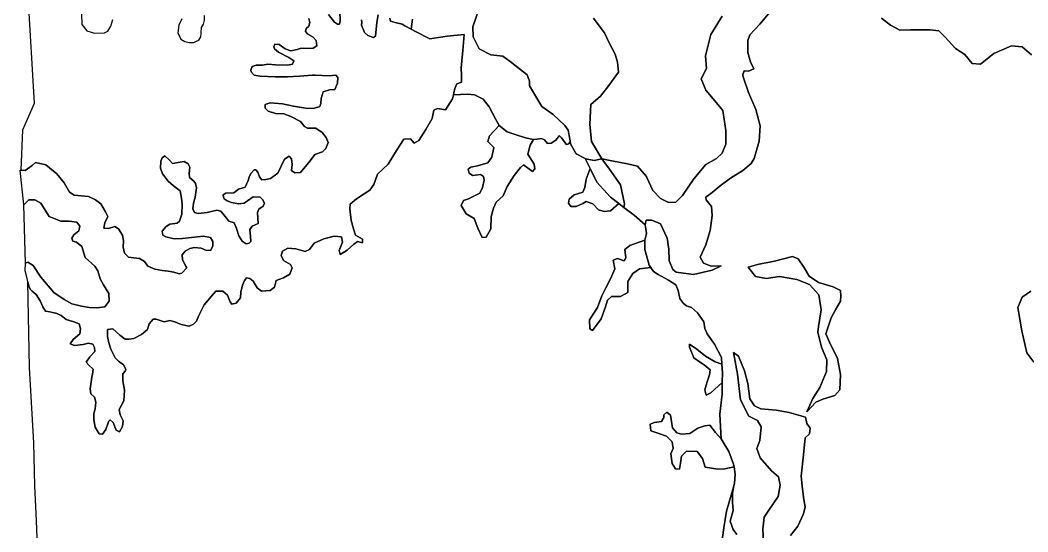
# Model space of a CAD drawing. Header units: inches. Extents: x 288635 to 1232953, y 676945 to 1655780.
# Drawn here: x 332974 to 357550, y 876152 to 888634 of the extents above; entities that cross this region are included whole.
import ezdxf

# ---------------------------------------------------------------- set-up
doc = ezdxf.new("R2010")
doc.units = ezdxf.units.IN
doc.header["$MEASUREMENT"] = 0

msp = doc.modelspace()

# ---------------------------------------------------------------- linework, layer by layer
at = {"color": 1}
for points in [[(340015.3952, 888677.6828), (340037.6202, 888576.0826), (340015.3952, 888490.3575), (339951.8951, 888430.0323), (339932.845, 888360.1822), (339993.1702, 888290.3321), (340116.9954, 888220.4819), (340196.3706, 888137.9317), (340196.3706, 888137.9317), (340209.0706, 888007.7565), (340116.9954, 887947.4314), (339970.9451, 887944.2564), (339824.8948, 887953.7814), (339732.8196, 887918.8563), (339577.2443, 887887.1062), (339440.719, 887931.5563), (339288.3187, 888039.5066), (339183.5435, 888049.0316), (339158.1435, 887982.3564), (339180.3685, 887931.5563), (339272.4437, 887852.1812), (339526.4442, 887725.1809), (339650.2695, 887642.6308), (339612.1694, 887563.2556), (339491.5191, 887531.5055), (339199.4186, 887547.3806), (339012.0932, 887560.0806), (338885.0929, 887534.6805), (338732.6926, 887537.8555), (338631.0924, 887499.7555), (338602.5174, 887417.2053), (338605.6924, 887369.5802), (338685.0675, 887293.3801), (338824.7678, 887267.98), (339189.8935, 887248.93), (339491.5191, 887252.105), (339789.9697, 887267.98), (340101.9248, 887288.777), (340170.9705, 887293.3801), (340510.6962, 887277.505), (340669.4465, 887290.2051), (340720.2466, 887236.2299), (340710.7216, 887093.3547), (340650.5052, 886938.8134), (340521.9622, 886931.8274), (340363.2119, 886884.2023), (340318.7618, 886722.277), (340302.8868, 886601.6268), (340280.6617, 886528.6016), (340153.6615, 886484.1515), (339985.3861, 886480.9765), (339642.4855, 886538.1266), (339372.6099, 886592.1017), (339074.1593, 886614.3268), (338950.3341, 886573.0517), (338950.3341, 886487.3265), (339020.1842, 886411.1264), (339197.9846, 886357.1513), (339401.185, 886344.4512), (339572.6353, 886280.9511), (339813.9358, 886163.4759), (339909.186, 886042.8256), (339982.2111, 885995.2005), (340182.2365, 885998.3756), (340340.9869, 885896.7754), (340439.412, 885769.7751), (340483.8621, 885645.9498), (340426.712, 885506.2496), (340344.1619, 885420.5244), (340160.0115, 885357.0243), (340046.9813, 885202.084), (339813.6183, 884916.7567), (339671.378, 884906.5967), (339590.0978, 884967.5568), (339605.3379, 885109.7971), (339595.1779, 885252.0374), (339534.2177, 885312.9975), (339417.3775, 885241.8774), (339254.8172, 884901.5167), (339082.0968, 884769.4364), (338965.2566, 884744.0364), (338871.2764, 884735.7814), (338813.068, 884812.5107), (338773.3804, 884928.9276), (338717.8178, 884979.1985), (338678.1302, 884979.1985), (338596.1092, 884889.24), (338556.4216, 884804.5732), (338532.6091, 884725.198), (338458.5256, 884558.5102), (338302.4211, 884513.5309), (338183.3584, 884420.9266), (337987.5663, 884415.6349), (337926.712, 884370.6556), (337932.0037, 884317.7389), (337947.8787, 884275.4054), (338019.3164, 884222.4887), (338127.7958, 884182.8011), (338297.1294, 884156.3427), (338437.3589, 884172.2177), (338519.3799, 884222.4887), (338656.9635, 884320.3847), (338823.6513, 884317.7389), (338887.1514, 884256.8846), (338929.4849, 884169.5719), (338903.0265, 884098.1343), (338794.5471, 884018.7591), (338760.1512, 883944.6756), (338772.2162, 883804.2345), (338777.2962, 883672.1542), (338629.9759, 883611.1941), (338579.1758, 883529.914), (338590.9836, 883358.7013), (338603.7292, 883230.2992), (338561.3958, 883190.6116), (338482.0206, 883180.0283), (338392.0621, 883243.5284), (338307.3953, 883373.1745), (338251.8327, 883553.0915), (338190.9784, 883688.0293), (338066.624, 883733.0085), (337971.3738, 883846.7796), (337869.7736, 883975.8965), (337774.5234, 883998.1216), (337533.2229, 883937.7964), (337317.3225, 883915.5714), (337228.4223, 883937.7964), (337187.1472, 884033.0466), (337203.0222, 884166.3969), (337241.1223, 884318.7972), (337272.8724, 884544.2226), (337250.6473, 884645.8228), (337209.3723, 884702.973), (337101.422, 884791.8731), (337098.247, 884893.4733), (337114.1221, 885049.0487), (337072.847, 885128.4238), (336971.2468, 885188.7489), (336879.1716, 885172.8739), (336688.6712, 885137.9488), (336606.121, 885226.849), (336501.3458, 885322.0992), (336434.6707, 885277.6491), (336402.9206, 885195.0989), (336396.5706, 885023.6486), (336447.3707, 884887.1233), (336587.071, 884702.973), (336714.0713, 884588.6727), (336875.9966, 884471.1975), (336910.9217, 884293.3971), (336926.7967, 884147.3469), (336917.2717, 883902.8714), (336863.2966, 883731.421), (336799.7964, 883683.7959), (336625.1711, 883658.3959), (336533.0959, 883598.0708), (336434.6707, 883486.9455), (336450.5457, 883388.5203), (336529.9209, 883344.0702), (336726.7713, 883299.6202), (336933.1467, 883305.9702), (337447.4977, 883363.1203), (337618.9481, 883328.1952), (337669.7482, 883232.945), (337672.9232, 883128.1698), (337622.1231, 883026.5696), (337517.3479, 883010.6946), (337390.3476, 883071.0197), (337225.2473, 883083.7197), (337110.9471, 883061.4947), (336999.8218, 883001.1696), (336923.6217, 882912.2694), (336936.3217, 882788.4441), (337015.6969, 882632.8688), (337039.297, 882590.9824), (336917.2717, 882464.5935), (336853.7715, 882442.3684), (336723.5963, 882483.6435), (336580.721, 882512.2186), (336441.0207, 882524.9186), (336260.0454, 882559.8437), (336088.595, 882636.0438), (336009.2199, 882747.1691), (335885.3946, 882820.1942), (335745.6943, 882836.0692), (335612.3441, 882855.1193), (335520.2689, 882950.3695), (335485.3438, 883093.2447), (335494.8688, 883258.3451), (335473.2788, 883388.2028), (335371.6786, 883540.6031), (335280.2384, 883596.4833), (335127.8381, 883550.7632), (335016.0779, 883560.9232), (335041.4779, 883687.9234), (335112.5981, 883845.4037), (335056.7179, 883957.164), (334939.8777, 884150.2044), (334812.8775, 884246.7246), (334640.1571, 884333.0847), (334294.7164, 884363.5648), (334177.8762, 884439.7649), (334045.7959, 884668.3654), (333867.9956, 884881.7258), (333603.835, 885105.2463), (333349.8345, 885161.1264), (333263.4744, 885090.0062), (333095.834, 884968.086), (333000.159, 884972.0725), (333037.7102, 885954.5816), (333325.7307, 886608.2008), (333173.3303, 889219.3261)], [(344170.4944, 888921.7385), (344013.0141, 888469.6176), (344023.1742, 888225.7771), (344165.4144, 887936.2165), (344449.895, 887783.8162), (344749.6156, 887753.3362), (344927.416, 887626.3359), (345338.8968, 887301.2153), (345399.8569, 887143.735), (345394.7769, 887031.9747), (345695.9206, 886525.3629), (345976.3795, 886329.5709), (346256.8384, 886064.987), (346341.5053, 885953.8618), (346386.3802, 885692.7713), (346355.1696, 885612.7679), (346300.9828, 885602.6078), (346263.7294, 885639.8612), (346177.3692, 885763.4748), (346116.4091, 885819.3549), (346099.4758, 885787.1815), (346041.9023, 885704.208), (345926.7554, 885634.7812), (345833.6219, 885624.6212), (345762.5018, 885717.7547), (345691.3816, 885743.1548), (345650.7415, 885736.3814), (345491.5679, 885719.4481), (345300.2208, 885763.4748), (345046.2203, 885844.755), (344851.4866, 885907.4084), (344653.3662, 886063.1954), (344578.8594, 886208.8224), (344412.9124, 886520.3963), (344263.8988, 886706.6634), (344050.5383, 886808.2636), (343886.2847, 886831.9703), (343715.2577, 886818.4236), (343539.2538, 886808.3495), (343551.7937, 886862.3887), (343575.6176, 886965.0554), (343620.616, 887076.0489), (343739.1578, 887123.3375), (343734.312, 887283.2488), (343728.5336, 887473.9356), (343769.1736, 887895.5765), (343799.8033, 888285.0109), (343388.5219, 888242.072), (342961.8011, 888176.0318), (342616.3604, 888358.9122), (342509.6012, 888414.3449), (342544.7693, 888658.1834)], [(346956.5096, 888682.403), (347093.6699, 888494.4426), (347225.7501, 888326.8023), (347337.5104, 888082.9618), (347484.8307, 887803.5612), (347540.7108, 887610.5209), (347570.289, 887368.5174), (347327.0272, 887040.984), (347128.9068, 886776.8234), (346895.2264, 886573.623), (346869.8263, 886096.1021), (346905.3864, 885669.3812), (347159.3869, 885247.7404), (346971.2149, 885213.027), (346764.8394, 885250.0687), (346752.438, 885256.5514), (346532.0056, 885371.7773), (346399.7137, 885615.1944), (346386.3802, 885692.7713), (346341.5053, 885953.8618), (346256.8384, 886064.987), (345976.3795, 886329.5709), (345695.9206, 886525.3629), (345394.7769, 887031.9747), (345399.8569, 887143.735), (345338.8968, 887301.2153), (344927.416, 887626.3359), (344749.6156, 887753.3362), (344449.895, 887783.8162), (344165.4144, 887936.2165), (344023.1742, 888225.7771), (344013.0141, 888469.6176), (344170.4944, 888921.7385)], [(341993.4242, 888680.8578), (342009.2992, 888611.0077), (342117.2494, 888579.2576), (342288.6997, 888531.6325), (342352.1999, 888496.0725), (342509.6012, 888414.3449), (342616.3604, 888358.9122), (342961.8011, 888176.0318), (343388.5219, 888242.072), (343799.8033, 888285.0109), (343769.1736, 887895.5765), (343728.5336, 887473.9356), (343734.312, 887283.2488), (343739.1578, 887123.3375), (343620.616, 887076.0489), (343575.6176, 886965.0554), (343551.7937, 886862.3887), (343539.2538, 886808.3495), (343516.6282, 886710.847), (343343.9079, 886446.6865), (343150.8675, 886477.1665), (343059.4273, 886436.5264), (343023.8672, 886238.406), (342866.3869, 885969.1655), (342698.7466, 885699.925), (342581.9063, 885633.8848), (342495.5462, 885740.565), (342327.9058, 885730.405), (342155.1855, 885451.0045), (341951.9851, 885120.8038), (341687.8245, 884876.9633), (341601.7819, 884627.1961), (341505.2617, 884484.9559), (341363.0214, 884398.5957), (341175.061, 884276.6754), (341022.6607, 884144.5952), (341017.5807, 884027.7549), (341048.0608, 883743.2744), (341103.9409, 883540.074), (341154.741, 883387.6737), (341322.3813, 883291.1535), (341322.3813, 883204.7933), (341200.4611, 883235.2734), (341114.1009, 883169.2332), (340951.5406, 883021.9129), (340778.8202, 882920.3127), (340753.4202, 883016.8329), (340834.7003, 883214.9533), (340809.3003, 883347.0336), (340631.4999, 883362.2736), (340382.5794, 883296.2335), (340143.819, 883194.6333), (340032.0587, 883042.233), (339925.3785, 882991.4329), (339696.7781, 883052.393), (339498.6577, 883067.633), (339371.6574, 883001.5929), (339341.1774, 882889.8327), (339397.0575, 882767.9124), (339564.6978, 882671.3922), (339610.4179, 882590.1121), (339554.5378, 882437.7118), (339397.0575, 882346.2716), (339219.2571, 882280.2315), (339173.537, 882117.6711), (339071.9368, 882036.391), (338863.6564, 882021.1509), (338756.9762, 882102.4311), (338660.456, 882270.0714), (338574.0958, 882331.0316), (338492.0748, 882347.1183), (338444.4497, 882286.7931), (338399.9996, 882169.3179), (338358.7246, 881997.8676), (338349.1995, 881858.1673), (338241.2493, 881731.167), (338133.2991, 881705.767), (338092.024, 881766.0921), (338031.6989, 881928.0174), (337914.2237, 882023.2676), (337749.1233, 882023.2676), (337637.9981, 881899.4424), (337460.1978, 881693.0669), (337333.1975, 881429.5414), (337272.8724, 881293.0161), (337199.8472, 881219.991), (337095.072, 881169.1909), (336904.5716, 881210.466), (336742.6463, 881273.9661), (336621.9961, 881308.8912), (336488.6458, 881277.1411), (336288.6204, 881340.6412), (336218.7703, 881340.6412), (336123.5201, 881223.166), (336075.895, 881089.8157), (335936.1947, 880962.8155), (335742.5193, 880864.3903), (335628.2191, 880851.6903), (335532.9689, 880851.6903), (335402.7936, 880950.1155), (335237.6933, 881105.6908), (335105.7174, 881086.0238), (335101.168, 880915.1904), (335132.9181, 880762.7901), (335186.8932, 880604.0398), (335294.8434, 880394.4893), (335374.2186, 880318.2892), (335498.0438, 880229.389), (335555.1939, 880118.2638), (335532.9689, 880073.8137), (335475.8188, 880003.9636), (335475.8188, 879835.6882), (335517.0939, 879610.2628), (335501.2188, 879346.7373), (335390.0936, 879134.0118), (335412.3187, 879003.8366), (335485.3438, 878860.9613), (335472.6438, 878721.261), (335393.2686, 878587.9107), (335317.0685, 878632.3608), (335240.8683, 878819.6862), (335171.0182, 878880.0113), (335139.2681, 878854.6113), (335117.0431, 878806.9862), (335063.068, 878651.4109), (334983.6928, 878537.1106), (334897.9676, 878540.2856), (334805.8924, 878702.211), (334767.7924, 878886.3613), (334770.9674, 879038.7616), (334799.5424, 879156.2369), (334818.5925, 879311.8122), (334783.6674, 879435.6374), (334697.9422, 879521.3626), (334685.2422, 879638.8378), (334723.3423, 879927.7634), (334739.2173, 879997.6136), (334751.9173, 880118.2638), (334650.3171, 880216.689), (334586.817, 880289.7141), (334669.3672, 880416.7144), (334793.1924, 880553.2397), (334786.8424, 880645.3148), (334748.7423, 880727.865), (334640.7921, 880750.0901), (334513.7919, 880721.515), (334297.8914, 880699.29), (334196.2912, 880734.215), (334262.9664, 880845.3402), (334428.0667, 880985.0405), (334443.9417, 881102.5158), (334415.3667, 881223.166), (334282.0164, 881270.7911), (334094.691, 881327.9412), (333970.8658, 881432.7164), (333872.4406, 881480.3415), (333694.6402, 881515.2666), (333593.04, 881537.4916), (333526.3649, 881639.0918), (333466.0398, 881785.1421), (333364.4396, 881943.8924), (333265.7813, 882025.7578), (333215.2143, 882067.7177), (333183.4642, 882140.7428), (333160.1551, 882246.5302), (333142.1891, 882328.0682), (333097.739, 882521.7436), (333104.089, 882702.719), (333157.8534, 882727.7687), (333288.2394, 882645.5688), (333478.7398, 882362.9933), (333793.0654, 881988.3425), (334043.8909, 881820.0672), (334231.2163, 881715.292), (334466.1668, 881658.1419), (334653.4921, 881626.3918), (334840.8175, 881616.8668), (335037.6679, 881639.0918), (335148.7931, 881781.9671), (335132.9181, 881962.9425), (335002.7428, 882178.8429), (334923.3677, 882324.8932), (334866.2176, 882521.7436), (334793.1924, 882632.8688), (334558.877, 882844.6417), (334477.5968, 883113.8823), (334350.5965, 883220.5625), (334259.1564, 883240.8825), (334233.7563, 883312.0027), (334284.5564, 883393.2828), (334406.4766, 883494.883), (334431.8767, 883611.7233), (334355.6765, 883708.2435), (334167.7162, 883733.6435), (333969.5958, 883728.5635), (333680.0352, 883840.3237), (333583.515, 883997.8041), (333476.8348, 884165.4444), (333334.5945, 884246.7246), (333182.1942, 884246.7246), (333065.354, 884124.8043), (332973.9138, 884973.166), (333000.159, 884972.0725), (333095.834, 884968.086), (333263.4744, 885090.0062), (333349.8345, 885161.1264), (333603.835, 885105.2463), (333867.9956, 884881.7258), (334045.7959, 884668.3654), (334177.8762, 884439.7649), (334294.7164, 884363.5648), (334640.1571, 884333.0847), (334812.8775, 884246.7246), (334939.8777, 884150.2044), (335056.7179, 883957.164), (335112.5981, 883845.4037), (335041.4779, 883687.9234), (335016.0779, 883560.9232), (335127.8381, 883550.7632), (335280.2384, 883596.4833), (335371.6786, 883540.6031), (335473.2788, 883388.2028), (335494.8688, 883258.3451), (335485.3438, 883093.2447), (335520.2689, 882950.3695), (335612.3441, 882855.1193), (335745.6943, 882836.0692), (335885.3946, 882820.1942), (336009.2199, 882747.1691), (336088.595, 882636.0438), (336260.0454, 882559.8437), (336441.0207, 882524.9186), (336580.721, 882512.2186), (336723.5963, 882483.6435), (336853.7715, 882442.3684), (336917.2717, 882464.5935), (337039.297, 882590.9824), (337015.6969, 882632.8688), (336936.3217, 882788.4441), (336923.6217, 882912.2694), (336999.8218, 883001.1696), (337110.9471, 883061.4947), (337225.2473, 883083.7197), (337390.3476, 883071.0197), (337517.3479, 883010.6946), (337622.1231, 883026.5696), (337672.9232, 883128.1698), (337669.7482, 883232.945), (337618.9481, 883328.1952), (337447.4977, 883363.1203), (336933.1467, 883305.9702), (336726.7713, 883299.6202), (336529.9209, 883344.0702), (336450.5457, 883388.5203), (336434.6707, 883486.9455), (336533.0959, 883598.0708), (336625.1711, 883658.3959), (336799.7964, 883683.7959), (336863.2966, 883731.421), (336917.2717, 883902.8714), (336926.7967, 884147.3469), (336910.9217, 884293.3971), (336875.9966, 884471.1975), (336714.0713, 884588.6727), (336587.071, 884702.973), (336447.3707, 884887.1233), (336396.5706, 885023.6486), (336402.9206, 885195.0989), (336434.6707, 885277.6491), (336501.3458, 885322.0992), (336606.121, 885226.849), (336688.6712, 885137.9488), (336879.1716, 885172.8739), (336971.2468, 885188.7489), (337072.847, 885128.4238), (337114.1221, 885049.0487), (337098.247, 884893.4733), (337101.422, 884791.8731), (337209.3723, 884702.973), (337250.6473, 884645.8228), (337272.8724, 884544.2226), (337241.1223, 884318.7972), (337203.0222, 884166.3969), (337187.1472, 884033.0466), (337228.4223, 883937.7964), (337317.3225, 883915.5714), (337533.2229, 883937.7964), (337774.5234, 883998.1216), (337869.7736, 883975.8965), (337971.3738, 883846.7796), (338066.624, 883733.0085), (338190.9784, 883688.0293), (338251.8327, 883553.0915), (338307.3953, 883373.1745), (338392.0621, 883243.5284), (338482.0206, 883180.0283), (338561.3958, 883190.6116), (338603.7292, 883230.2992), (338590.9836, 883358.7013), (338579.1758, 883529.914), (338629.9759, 883611.1941), (338777.2962, 883672.1542), (338772.2162, 883804.2345), (338760.1512, 883944.6756), (338794.5471, 884018.7591), (338903.0265, 884098.1343), (338929.4849, 884169.5719), (338887.1514, 884256.8846), (338823.6513, 884317.7389), (338656.9635, 884320.3847), (338519.3799, 884222.4887), (338437.3589, 884172.2177), (338297.1294, 884156.3427), (338127.7958, 884182.8011), (338019.3164, 884222.4887), (337947.8787, 884275.4054), (337932.0037, 884317.7389), (337926.712, 884370.6556), (337987.5663, 884415.6349), (338183.3584, 884420.9266), (338302.4211, 884513.5309), (338458.5256, 884558.5102), (338532.6091, 884725.198), (338556.4216, 884804.5732), (338596.1092, 884889.24), (338678.1302, 884979.1985), (338717.8178, 884979.1985), (338773.3804, 884928.9276), (338813.068, 884812.5107), (338871.2764, 884735.7814), (338965.2566, 884744.0364), (339082.0968, 884769.4364), (339254.8172, 884901.5167), (339417.3775, 885241.8774), (339534.2177, 885312.9975), (339595.1779, 885252.0374), (339605.3379, 885109.7971), (339590.0978, 884967.5568), (339671.378, 884906.5967), (339813.6183, 884916.7567), (340046.9813, 885202.084), (340160.0115, 885357.0243), (340344.1619, 885420.5244), (340426.712, 885506.2496), (340483.8621, 885645.9498), (340439.412, 885769.7751), (340340.9869, 885896.7754), (340182.2365, 885998.3756), (339982.2111, 885995.2005), (339909.186, 886042.8256), (339813.9358, 886163.4759), (339572.6353, 886280.9511), (339401.185, 886344.4512), (339197.9846, 886357.1513), (339020.1842, 886411.1264), (338950.3341, 886487.3265), (338950.3341, 886573.0517), (339074.1593, 886614.3268), (339372.6099, 886592.1017), (339642.4855, 886538.1266), (339985.3861, 886480.9765), (340153.6615, 886484.1515), (340280.6617, 886528.6016), (340302.8868, 886601.6268), (340318.7618, 886722.277), (340363.2119, 886884.2023), (340521.9622, 886931.8274), (340650.5052, 886938.8134), (340710.7216, 887093.3547), (340720.2466, 887236.2299), (340669.4465, 887290.2051), (340510.6962, 887277.505), (340170.9705, 887293.3801), (340101.9248, 887288.777), (339789.9697, 887267.98), (339491.5191, 887252.105), (339189.8935, 887248.93), (338824.7678, 887267.98), (338685.0675, 887293.3801), (338605.6924, 887369.5802), (338602.5174, 887417.2053), (338631.0924, 887499.7555), (338732.6926, 887537.8555), (338885.0929, 887534.6805), (339012.0932, 887560.0806), (339199.4186, 887547.3806), (339491.5191, 887531.5055), (339612.1694, 887563.2556), (339650.2695, 887642.6308), (339526.4442, 887725.1809), (339272.4437, 887852.1812), (339180.3685, 887931.5563), (339158.1435, 887982.3564), (339183.5435, 888049.0316), (339288.3187, 888039.5066), (339440.719, 887931.5563), (339577.2443, 887887.1062), (339732.8196, 887918.8563), (339824.8948, 887953.7814), (339970.9451, 887944.2564), (340116.9954, 887947.4314), (340209.0706, 888007.7565), (340196.3706, 888137.9317), (340116.9954, 888220.4819), (339993.1702, 888290.3321), (339932.845, 888360.1822), (339951.8951, 888430.0323), (340015.3952, 888490.3575), (340037.6202, 888576.0826), (340015.3952, 888677.6828)], [(334468.7329, 888782.4452), (334478.893, 888528.4447), (334600.8132, 888370.9644), (334783.6936, 888315.0843), (335027.5341, 888320.1643), (335108.8142, 888360.8044), (335185.0144, 888487.8046), (335230.7345, 888650.3649)], [(336917.2978, 888665.605), (336841.0977, 888508.1246), (336820.7776, 888325.2443), (336891.8978, 888172.844), (336993.498, 888111.8839), (337095.0982, 888086.4838), (337206.8584, 888091.5638), (337272.8985, 888116.9639), (337333.8587, 888147.4439), (337379.5788, 888228.7241), (337384.6588, 888325.2443), (337399.8988, 888452.2445), (337445.6189, 888533.5247), (337465.9389, 888630.0449), (337471.0189, 888746.8851)], [(340771.0467, 888855.4832), (340780.5717, 888617.3577), (340764.6967, 888537.9825), (340713.8966, 888531.6325), (340637.6964, 888582.4326), (340491.6462, 888772.933)], [(340491.6462, 888772.933), (340637.6964, 888582.4326), (340713.8966, 888531.6325), (340764.6967, 888537.9825), (340780.5717, 888617.3577), (340771.0467, 888855.4832)], [(341707.6736, 888766.583), (341672.7485, 888576.0826), (341637.8234, 888239.532), (341590.1983, 888207.7819), (341453.6731, 888255.407), (341367.9479, 888334.7821), (341298.0978, 888512.5825), (341304.4478, 888585.6076), (341298.0978, 888642.7578)], [(341298.0978, 888642.7578), (341304.4478, 888585.6076), (341298.0978, 888512.5825), (341367.9479, 888334.7821), (341453.6731, 888255.407), (341590.1983, 888207.7819), (341637.8234, 888239.532), (341672.7485, 888576.0826), (341707.6736, 888766.583)], [(342544.7693, 888658.1834), (342509.6012, 888414.3449), (342352.1999, 888496.0725), (342288.6997, 888531.6325), (342117.2494, 888579.2576), (342009.2992, 888611.0077), (341993.4242, 888680.8578)], [(350090.8759, 888728.1231), (349821.6353, 888286.1622), (349689.5551, 887762.9212), (349709.3738, 887451.4836), (349583.7097, 887200.7452), (349694.312, 886929.2237), (349872.1123, 886715.8633), (350110.8728, 886426.3027), (350181.9929, 885938.6218), (350187.073, 885608.4211), (350095.6328, 885384.9006), (349958.4725, 885257.9004), (349699.392, 885110.5801), (349399.6714, 884765.1394), (349130.4308, 884358.7386), (348962.7905, 884191.0983), (348784.9902, 884186.0182), (348591.9498, 884282.5384), (348403.9894, 884480.6588), (348257.3357, 884797.62), (348246.5091, 884821.0195), (348028.0686, 885069.94), (347784.2281, 885130.9001), (347443.8675, 885196.9403), (347159.3869, 885247.7404), (347159.3869, 885247.7404), (346905.3864, 885669.3812), (346869.8263, 886096.1021), (346895.2264, 886573.623), (347128.9068, 886776.8234), (347327.0272, 887040.984), (347570.289, 887368.5174), (347540.7108, 887610.5209), (347484.8307, 887803.5612), (347337.5104, 888082.9618), (347225.7501, 888326.8023), (347093.6699, 888494.4426), (346956.5096, 888682.403)], [(351224.8611, 888786.9589), (351016.5807, 888532.9583), (350772.7402, 888273.8778), (350721.9401, 888136.7175), (350721.9401, 887847.157), (350789.3504, 887619.8879), (350866.9462, 887442.4824), (350738.8876, 887385.3323), (350634.1124, 887401.2073), (350596.0124, 887305.9571), (350609.6434, 887253.8881), (350617.8416, 887222.5719), (350737.406, 886867.7357), (350915.2063, 886457.1016), (351025.2732, 886059.1674), (350995.6398, 885682.4), (350874.9896, 885262.7347), (350803.0228, 885139.9678), (350599.8224, 884962.1675), (350295.0218, 884780.1338), (350045.2546, 884593.8667), (349850.5209, 884432.9997), (349693.8872, 884318.6995), (349706.5872, 884250.966), (349837.8208, 884085.8657), (349854.7542, 883865.7319), (349803.9541, 883505.8979), (349693.8872, 883154.5305), (349554.1869, 882849.7299), (349638.8538, 882701.5629), (349825.1208, 882633.8295), (350067.4861, 882640.1247), (349849.6756, 882534.5916), (349392.4747, 882427.9114), (348972.3289, 882487.819), (348891.5589, 882551.7619), (348800.1187, 882765.1223), (348795.0387, 883044.5229), (348749.3186, 883313.7634), (348591.8383, 883664.2841), (348378.4779, 883750.6443), (348241.3176, 883755.7243), (348215.9175, 883643.9641), (347950.2598, 883874.8676), (347694.7776, 884059.653), (347710.0177, 884156.1732), (347618.5775, 884613.3741), (347349.3369, 884999.4549), (347159.3869, 885247.7404), (347159.3869, 885247.7404), (347443.8675, 885196.9403), (347784.2281, 885130.9001), (348028.0686, 885069.94), (348246.5091, 884821.0195), (348257.3357, 884797.62), (348403.9894, 884480.6588), (348591.9498, 884282.5384), (348784.9902, 884186.0182), (348962.7905, 884191.0983), (349130.4308, 884358.7386), (349399.6714, 884765.1394), (349699.392, 885110.5801), (349958.4725, 885257.9004), (350095.6328, 885384.9006), (350187.073, 885608.4211), (350181.9929, 885938.6218), (350110.8728, 886426.3027), (349872.1123, 886715.8633), (349694.312, 886929.2237), (349583.7097, 887200.7452), (349709.3738, 887451.4836), (349689.5551, 887762.9212), (349821.6353, 888286.1622), (350090.8759, 888728.1231)], [(350451.122, 876084.909), (350364.7618, 876211.9092), (350288.5617, 876415.1096), (350359.6818, 876674.1901), (350344.4418, 876877.3906), (350344.4418, 877090.751), (350374.6206, 877238.6273), (350395.2419, 877339.6715), (350415.5619, 877558.1119), (350386.1378, 877734.6566), (350374.9219, 877801.9524), (350258.0816, 878111.833), (350070.1212, 878421.7136), (350054.8812, 878721.4342), (350034.5612, 879026.2349), (350095.5213, 879513.9158), (350098.2677, 879791.3007), (350100.6013, 880026.9969), (350086.1314, 880241.1513), (350075.2013, 880402.9176), (349907.5609, 880733.1183), (349729.7606, 880982.0388), (349668.8004, 881109.039), (349648.4804, 881276.6794), (349496.0801, 881495.1198), (349348.7598, 881627.2001), (349221.7595, 881662.7601), (349155.7194, 881718.6402), (349104.9193, 881784.6804), (349059.1992, 881845.6405), (349023.6392, 882038.6809), (348962.679, 882175.8412), (348789.9587, 882287.6014), (348530.8782, 882429.8417), (348419.1179, 882506.0418), (348354.1175, 882598.8995), (348312.4377, 882658.4421), (348210.8375, 883039.4429), (348210.8375, 883262.9633), (348246.3976, 883425.5237), (348215.9175, 883643.9641), (348241.3176, 883755.7243), (348378.4779, 883750.6443), (348591.8383, 883664.2841), (348749.3186, 883313.7634), (348795.0387, 883044.5229), (348800.1187, 882765.1223), (348891.5589, 882551.7619), (348972.3289, 882487.819), (349392.4747, 882427.9114), (349849.6756, 882534.5916), (350067.4861, 882640.1247), (349825.1208, 882633.8295), (349638.8538, 882701.5629), (349554.1869, 882849.7299), (349693.8872, 883154.5305), (349803.9541, 883505.8979), (349854.7542, 883865.7319), (349837.8208, 884085.8657), (349706.5872, 884250.966), (349693.8872, 884318.6995), (349850.5209, 884432.9997), (350045.2546, 884593.8667), (350295.0218, 884780.1338), (350599.8224, 884962.1675), (350803.0228, 885139.9678), (350874.9896, 885262.7347), (350995.6398, 885682.4), (351025.2732, 886059.1674), (350915.2063, 886457.1016), (350737.406, 886867.7357), (350617.8416, 887222.5719), (350609.6434, 887253.8881), (350596.0124, 887305.9571), (350634.1124, 887401.2073), (350738.8876, 887385.3323), (350866.9462, 887442.4824), (350789.3504, 887619.8879), (350721.9401, 887847.157), (350721.9401, 888136.7175), (350772.7402, 888273.8778), (351016.5807, 888532.9583), (351224.8611, 888786.9589)], [(353983.3067, 888685.3586), (354196.6671, 888507.5583), (354196.6671, 888507.5583), (354430.3475, 888390.7181), (354684.3481, 888400.8781), (355166.949, 888395.7981), (355380.3094, 888370.398), (355532.7098, 888217.9977), (355786.7103, 887938.5972), (356010.2307, 887796.3569), (356193.1111, 887572.8364), (356396.3115, 887557.5964), (356716.3521, 887821.7569), (357153.233, 888009.7173), (357407.2335, 887979.2372), (357641.0024, 887785.7057)], [(357641.0024, 887785.7057), (357407.2335, 887979.2372), (357153.233, 888009.7173), (356716.3521, 887821.7569), (356396.3115, 887557.5964), (356193.1111, 887572.8364), (356010.2307, 887796.3569), (355786.7103, 887938.5972), (355532.7098, 888217.9977), (355380.3094, 888370.398), (355166.949, 888395.7981), (354684.3481, 888400.8781), (354430.3475, 888390.7181), (354196.6671, 888507.5583), (353983.3067, 888685.3586)], [(333405.9816, 875585.6825), (333372.1148, 876419.6508), (333334.0148, 877274.7859), (333308.6147, 878320.4213), (333202.7812, 880161.925), (333160.1551, 882246.5302), (333183.4642, 882140.7428), (333215.2143, 882067.7177), (333265.7813, 882025.7578), (333364.4396, 881943.8924), (333466.0398, 881785.1421), (333526.3649, 881639.0918), (333593.04, 881537.4916), (333694.6402, 881515.2666), (333872.4406, 881480.3415), (333970.8658, 881432.7164), (334094.691, 881327.9412), (334282.0164, 881270.7911), (334415.3667, 881223.166), (334443.9417, 881102.5158), (334428.0667, 880985.0405), (334262.9664, 880845.3402), (334196.2912, 880734.215), (334297.8914, 880699.29), (334513.7919, 880721.515), (334640.7921, 880750.0901), (334748.7423, 880727.865), (334786.8424, 880645.3148), (334793.1924, 880553.2397), (334669.3672, 880416.7144), (334586.817, 880289.7141), (334650.3171, 880216.689), (334751.9173, 880118.2638), (334739.2173, 879997.6136), (334723.3423, 879927.7634), (334685.2422, 879638.8378), (334697.9422, 879521.3626), (334783.6674, 879435.6374), (334818.5925, 879311.8122), (334799.5424, 879156.2369), (334770.9674, 879038.7616), (334767.7924, 878886.3613), (334805.8924, 878702.211), (334897.9676, 878540.2856), (334983.6928, 878537.1106), (335063.068, 878651.4109), (335117.0431, 878806.9862), (335139.2681, 878854.6113), (335171.0182, 878880.0113), (335240.8683, 878819.6862), (335317.0685, 878632.3608), (335393.2686, 878587.9107), (335472.6438, 878721.261), (335485.3438, 878860.9613), (335412.3187, 879003.8366), (335390.0936, 879134.0118), (335501.2188, 879346.7373), (335517.0939, 879610.2628), (335475.8188, 879835.6882), (335475.8188, 880003.9636), (335532.9689, 880073.8137), (335555.1939, 880118.2638), (335498.0438, 880229.389), (335374.2186, 880318.2892), (335294.8434, 880394.4893), (335186.8932, 880604.0398), (335132.9181, 880762.7901), (335101.168, 880915.1904), (335105.7174, 881086.0238), (335237.6933, 881105.6908), (335402.7936, 880950.1155), (335532.9689, 880851.6903), (335628.2191, 880851.6903), (335742.5193, 880864.3903), (335936.1947, 880962.8155), (336075.895, 881089.8157), (336123.5201, 881223.166), (336218.7703, 881340.6412), (336288.6204, 881340.6412), (336488.6458, 881277.1411), (336621.9961, 881308.8912), (336742.6463, 881273.9661), (336904.5716, 881210.466), (337095.072, 881169.1909), (337199.8472, 881219.991), (337272.8724, 881293.0161), (337333.1975, 881429.5414), (337460.1978, 881693.0669), (337637.9981, 881899.4424), (337749.1233, 882023.2676), (337914.2237, 882023.2676), (338031.6989, 881928.0174), (338092.024, 881766.0921), (338133.2991, 881705.767), (338241.2493, 881731.167), (338349.1995, 881858.1673), (338358.7246, 881997.8676), (338399.9996, 882169.3179), (338444.4497, 882286.7931), (338492.0748, 882347.1183), (338574.0958, 882331.0316), (338660.456, 882270.0714), (338756.9762, 882102.4311), (338863.6564, 882021.1509), (339071.9368, 882036.391), (339173.537, 882117.6711), (339219.2571, 882280.2315), (339397.0575, 882346.2716), (339554.5378, 882437.7118), (339610.4179, 882590.1121), (339564.6978, 882671.3922), (339397.0575, 882767.9124), (339341.1774, 882889.8327), (339371.6574, 883001.5929), (339498.6577, 883067.633), (339696.7781, 883052.393), (339925.3785, 882991.4329), (340032.0587, 883042.233), (340143.819, 883194.6333), (340382.5794, 883296.2335), (340631.4999, 883362.2736), (340809.3003, 883347.0336), (340834.7003, 883214.9533), (340753.4202, 883016.8329), (340778.8202, 882920.3127), (340951.5406, 883021.9129), (341114.1009, 883169.2332), (341200.4611, 883235.2734), (341322.3813, 883204.7933), (341322.3813, 883291.1535), (341154.741, 883387.6737), (341103.9409, 883540.074), (341048.0608, 883743.2744), (341017.5807, 884027.7549), (341022.6607, 884144.5952), (341175.061, 884276.6754), (341363.0214, 884398.5957), (341505.2617, 884484.9559), (341601.7819, 884627.1961), (341687.8245, 884876.9633), (341951.9851, 885120.8038), (342155.1855, 885451.0045), (342327.9058, 885730.405), (342495.5462, 885740.565), (342581.9063, 885633.8848), (342698.7466, 885699.925), (342866.3869, 885969.1655), (343023.8672, 886238.406), (343059.4273, 886436.5264), (343150.8675, 886477.1665), (343343.9079, 886446.6865), (343516.6282, 886710.847), (343539.2538, 886808.3495), (343715.2577, 886818.4236), (343886.2847, 886831.9703), (344050.5383, 886808.2636), (344263.8988, 886706.6634), (344412.9124, 886520.3963), (344412.9124, 886520.3963), (344578.8594, 886208.8224), (344653.3662, 886063.1954), (344424.1307, 885807.7132), (344378.4107, 885675.633), (344525.7309, 885523.2327), (344480.0109, 885294.6322), (344383.4907, 885152.3919), (344129.4902, 885076.1918), (343966.9298, 885045.7117), (343900.8897, 884999.9916), (343921.2097, 884898.3914), (344002.4899, 884847.5913), (344200.6103, 884867.9114), (344271.7304, 884817.1113), (344292.0505, 884730.7511), (344246.3304, 884552.9507), (344185.3703, 884410.7105), (343905.9697, 884278.6302), (343789.1295, 884237.9901), (343733.2494, 884110.9899), (343850.0896, 883907.7894), (344048.21, 883796.0292), (344139.6502, 883562.3488), (344241.2504, 883333.7483), (344337.7706, 883338.8283), (344449.5308, 883542.0287), (344464.7708, 883841.7493), (344515.5709, 884044.9497), (344586.6911, 884197.35), (344754.3314, 884344.6703), (344850.8516, 884573.2708), (345018.4919, 884847.5913), (345175.9722, 885040.6317), (345247.0924, 885106.6718), (345465.5328, 884944.1115), (345526.4929, 885005.0716), (345511.2529, 885116.8319), (345353.7726, 885360.6724), (345409.6527, 885584.1928), (345491.5679, 885719.4481), (345650.7415, 885736.3814), (345691.3816, 885743.1548), (345762.5018, 885717.7547), (345833.6219, 885624.6212), (345926.7554, 885634.7812), (346041.9023, 885704.208), (346099.4758, 885787.1815), (346116.4091, 885819.3549), (346177.3692, 885763.4748), (346263.7294, 885639.8612), (346300.9828, 885602.6078), (346355.1696, 885612.7679), (346386.3802, 885692.7713), (346399.7137, 885615.1944), (346532.0056, 885371.7773), (346752.438, 885256.5514), (346871.8069, 885012.1991), (346776.1754, 884756.1511), (346745.6954, 884552.9507), (346699.9753, 884441.1905), (346481.5349, 884375.1504), (346364.6946, 884268.4702), (346349.4546, 884166.87), (346400.2547, 884085.5898), (346532.335, 884085.5898), (346699.9753, 884161.79), (346776.1754, 884207.51), (346938.7358, 884156.7099), (347080.9761, 884004.3096), (347218.1363, 883963.6696), (347370.5366, 883983.9896), (347572.1325, 884157.3858), (347694.7776, 884059.653), (347950.2598, 883874.8676), (348215.9175, 883643.9641), (348246.3976, 883425.5237), (348210.8375, 883262.9633), (347840.4376, 883135.2046), (347718.729, 883039.9544), (347745.1874, 882838.8706), (347708.1456, 882759.4955), (347538.812, 882822.9956), (347438.2701, 882775.3705), (347480.6035, 882563.7034), (347380.0617, 882336.1613), (347258.3531, 882103.3275), (347163.1029, 881907.5354), (347057.2693, 881627.0766), (346856.1856, 881320.1593), (346866.769, 881103.2005), (346930.2691, 881060.8671), (347147.2279, 881346.6177), (347247.7697, 881642.9516), (347295.3948, 881801.7019), (347395.9367, 881891.6604), (347618.1871, 881891.6604), (347798.1042, 881992.2023), (347798.1042, 882262.0778), (347914.5211, 882452.5782), (348078.5631, 882563.7034), (348354.1175, 882598.8995), (348419.1179, 882506.0418), (348530.8782, 882429.8417), (348789.9587, 882287.6014), (348962.679, 882175.8412), (349023.6392, 882038.6809), (349059.1992, 881845.6405), (349104.9193, 881784.6804), (349155.7194, 881718.6402), (349221.7595, 881662.7601), (349348.7598, 881627.2001), (349496.0801, 881495.1198), (349648.4804, 881276.6794), (349668.8004, 881109.039), (349729.7606, 880982.0388), (349907.5609, 880733.1183), (350075.2013, 880402.9176), (350086.1314, 880241.1513), (349920.0667, 880298.8656), (349687.2329, 880436.4492), (349480.8575, 880611.0745), (349295.6488, 880732.7831), (349295.6488, 880658.6996), (349406.774, 880399.4074), (349544.3576, 880298.8656), (349655.4829, 880224.7821), (349803.6498, 880103.0735), (349782.4831, 879981.3649), (349724.2747, 879785.5729), (349671.3579, 879616.2392), (349708.3996, 879483.9473), (349819.5249, 879542.1557), (350098.2677, 879791.3007), (350095.5213, 879513.9158), (350034.5612, 879026.2349), (350054.8812, 878721.4342), (350070.1212, 878421.7136), (349933.1901, 878577.8005), (349790.9498, 878750.5208), (349669.0296, 878740.3608), (349501.3892, 878679.4007), (349303.2688, 878547.3204), (349100.0684, 878537.1604), (348988.3082, 878567.6404), (348886.708, 878689.5607), (348835.9079, 878999.4413), (348744.4677, 879070.5614), (348673.3476, 879004.5213), (348668.2676, 878938.4812), (348617.4675, 878841.961), (348444.7471, 878821.6409), (348338.0669, 878775.9209), (348358.3869, 878618.4405), (348404.107, 878603.2005), (348546.3473, 878552.4004), (348739.3877, 878486.3603), (348871.468, 878349.2), (348901.948, 878186.6397), (348840.9879, 878054.5594), (348871.468, 877820.8789), (348957.8281, 877688.7987), (349054.3483, 877678.6387), (349079.7484, 877825.959), (349105.1484, 877998.6793), (349227.0687, 878120.5995), (349486.1492, 878115.5195), (349618.2295, 877937.7192), (349679.1896, 877729.4388), (349989.0702, 877678.6387), (350161.7906, 877688.7987), (350386.1378, 877734.6566), (350415.5619, 877558.1119), (350395.2419, 877339.6715), (350374.6206, 877238.6273), (350197.8839, 876659.2098), (350131.8438, 876252.809), (350096.2837, 875958.1684)], [(357622.0897, 882021.6882), (357413.8093, 881879.448), (357307.1291, 881625.4475), (357404.0726, 881058.8147), (357525.9929, 880520.3336), (357693.6332, 880286.6531)], [(357693.6332, 880286.6531), (357525.9929, 880520.3336), (357404.0726, 881058.8147), (357307.1291, 881625.4475), (357413.8093, 881879.448), (357622.0897, 882021.6882)], [(351765.2614, 876065.1647), (351937.9817, 876288.6851), (352075.142, 876588.4057), (352115.7821, 876761.1261), (352090.382, 876938.9264), (352054.8219, 877192.9269), (352024.3419, 877507.8876), (352080.222, 878031.1286), (352115.7821, 878442.6094), (352227.5423, 878544.2096), (352237.7023, 878681.3699), (352161.5022, 878798.2101), (352125.9421, 878950.6104), (351729.2794, 879059.8647), (351410.3643, 879120.2653), (351041.7847, 879153.8449), (350885.151, 879225.8117), (350770.8508, 879395.1453), (350720.0507, 879767.6794), (350639.6172, 880076.7134), (350491.4502, 880436.5474), (350369.8418, 880529.9179), (350471.442, 879996.5168), (350542.5622, 879371.6755), (350745.7626, 878975.4348), (350959.123, 878863.6745), (351045.4832, 878711.2742), (351009.9231, 878381.0736), (350938.803, 878188.0332), (351020.0831, 877959.4327), (351299.4837, 877639.3921), (351467.124, 877492.0718), (351512.8441, 877293.9514), (351462.044, 877014.5508), (351233.4436, 876684.3502), (351116.6033, 876506.5498), (351086.1233, 876216.9892), (351106.4433, 875907.1086)], [(351106.4433, 875907.1086), (351086.1233, 876216.9892), (351116.6033, 876506.5498), (351233.4436, 876684.3502), (351462.044, 877014.5508), (351512.8441, 877293.9514), (351467.124, 877492.0718), (351299.4837, 877639.3921), (351020.0831, 877959.4327), (350938.803, 878188.0332), (351009.9231, 878381.0736), (351045.4832, 878711.2742), (350959.123, 878863.6745), (350745.7626, 878975.4348), (350542.5622, 879371.6755), (350471.442, 879996.5168), (350369.8418, 880529.9179), (350491.4502, 880436.5474), (350639.6172, 880076.7134), (350720.0507, 879767.6794), (350770.8508, 879395.1453), (350885.151, 879225.8117), (351041.7847, 879153.8449), (351410.3643, 879120.2653), (351729.2794, 879059.8647), (352125.9421, 878950.6104), (352161.5022, 878798.2101), (352237.7023, 878681.3699), (352227.5423, 878544.2096), (352115.7821, 878442.6094), (352080.222, 878031.1286), (352024.3419, 877507.8876), (352054.8219, 877192.9269), (352090.382, 876938.9264), (352115.7821, 876761.1261), (352075.142, 876588.4057), (351937.9817, 876288.6851), (351765.2614, 876065.1647)], [(350096.2837, 875958.1684), (350131.8438, 876252.809), (350197.8839, 876659.2098), (350374.6206, 877238.6273), (350344.4418, 877090.751), (350344.4418, 876877.3906), (350359.6818, 876674.1901), (350288.5617, 876415.1096), (350364.7618, 876211.9092), (350451.122, 876084.909)]]:
    msp.add_lwpolyline(points, dxfattribs=at)
for points in [[(345511.2529, 885116.8319), (345526.4929, 885005.0716), (345465.5328, 884944.1115), (345247.0924, 885106.6718), (345175.9722, 885040.6317), (345018.4919, 884847.5913), (344850.8516, 884573.2708), (344754.3314, 884344.6703), (344586.6911, 884197.35), (344515.5709, 884044.9497), (344464.7708, 883841.7493), (344449.5308, 883542.0287), (344337.7706, 883338.8283), (344241.2504, 883333.7483), (344139.6502, 883562.3488), (344048.21, 883796.0292), (343850.0896, 883907.7894), (343733.2494, 884110.9899), (343789.1295, 884237.9901), (343905.9697, 884278.6302), (344185.3703, 884410.7105), (344246.3304, 884552.9507), (344292.0505, 884730.7511), (344271.7304, 884817.1113), (344200.6103, 884867.9114), (344002.4899, 884847.5913), (343921.2097, 884898.3914), (343900.8897, 884999.9916), (343966.9298, 885045.7117), (344129.4902, 885076.1918), (344383.4907, 885152.3919), (344480.0109, 885294.6322), (344525.7309, 885523.2327), (344378.4107, 885675.633), (344424.1307, 885807.7132), (344653.3662, 886063.1954), (344851.4866, 885907.4084), (345046.2203, 885844.755), (345300.2208, 885763.4748), (345491.5679, 885719.4481), (345409.6527, 885584.1928), (345353.7726, 885360.6724), (345511.2529, 885116.8319)], [(347159.3869, 885247.7404), (347349.3369, 884999.4549), (347618.5775, 884613.3741), (347710.0177, 884156.1732), (347694.7776, 884059.653), (347572.1325, 884157.3858), (347369.657, 884318.7335), (347034.3763, 884679.4142), (346871.8069, 885012.1991), (346752.438, 885256.5514), (346764.8394, 885250.0687), (346971.2149, 885213.027), (347159.3869, 885247.7404)], [(347369.657, 884318.7335), (347572.1325, 884157.3858), (347370.5366, 883983.9896), (347218.1363, 883963.6696), (347080.9761, 884004.3096), (346938.7358, 884156.7099), (346776.1754, 884207.51), (346699.9753, 884161.79), (346532.335, 884085.5898), (346400.2547, 884085.5898), (346349.4546, 884166.87), (346364.6946, 884268.4702), (346481.5349, 884375.1504), (346699.9753, 884441.1905), (346745.6954, 884552.9507), (346776.1754, 884756.1511), (346871.8069, 885012.1991), (347034.3763, 884679.4142), (347369.657, 884318.7335)], [(333680.0352, 883840.3237), (333969.5958, 883728.5635), (334167.7162, 883733.6435), (334355.6765, 883708.2435), (334431.8767, 883611.7233), (334406.4766, 883494.883), (334284.5564, 883393.2828), (334233.7563, 883312.0027), (334259.1564, 883240.8825), (334350.5965, 883220.5625), (334477.5968, 883113.8823), (334558.877, 882844.6417), (334793.1924, 882632.8688), (334866.2176, 882521.7436), (334923.3677, 882324.8932), (335002.7428, 882178.8429), (335132.9181, 881962.9425), (335148.7931, 881781.9671), (335037.6679, 881639.0918), (334840.8175, 881616.8668), (334653.4921, 881626.3918), (334466.1668, 881658.1419), (334231.2163, 881715.292), (334043.8909, 881820.0672), (333793.0654, 881988.3425), (333478.7398, 882362.9933), (333288.2394, 882645.5688), (333157.8534, 882727.7687), (333104.089, 882702.719), (333065.354, 884124.8043), (333182.1942, 884246.7246), (333334.5945, 884246.7246), (333476.8348, 884165.4444), (333583.515, 883997.8041), (333680.0352, 883840.3237)], [(348210.8375, 883039.4429), (348312.4377, 882658.4421), (348354.1175, 882598.8995), (348078.5631, 882563.7034), (347914.5211, 882452.5782), (347798.1042, 882262.0778), (347798.1042, 881992.2023), (347618.1871, 881891.6604), (347395.9367, 881891.6604), (347295.3948, 881801.7019), (347247.7697, 881642.9516), (347147.2279, 881346.6177), (346930.2691, 881060.8671), (346866.769, 881103.2005), (346856.1856, 881320.1593), (347057.2693, 881627.0766), (347163.1029, 881907.5354), (347258.3531, 882103.3275), (347380.0617, 882336.1613), (347480.6035, 882563.7034), (347438.2701, 882775.3705), (347538.812, 882822.9956), (347708.1456, 882759.4955), (347745.1874, 882838.8706), (347718.729, 883039.9544), (347840.4376, 883135.2046), (348210.8375, 883262.9633), (348210.8375, 883039.4429)], [(350959.6564, 882671.9295), (350731.056, 882604.1961), (350911.3977, 882382.1913), (351170.4783, 882331.3912), (351495.5989, 882377.1113), (351917.2397, 882305.9912), (352222.0404, 882184.0709), (352455.7208, 881935.1504), (352506.5209, 881569.3897), (352445.5608, 881162.9889), (352430.3208, 881020.7486), (352516.6809, 880654.9879), (352648.7612, 880350.1872), (352638.6012, 880065.7067), (352476.0409, 879669.4659), (352308.4005, 879405.3054), (352156.4221, 879082.6907), (352379.9426, 879311.2912), (352552.6629, 879387.4913), (352842.2235, 879473.8515), (352964.1438, 879616.0918), (352979.3838, 879992.0125), (352908.2637, 880383.1733), (352715.2233, 880779.4141), (352623.7831, 880982.6145), (352738.3648, 881325.3043), (352753.8109, 881371.5004), (352868.8936, 881583.9607), (352978.9605, 881778.6944), (352991.6605, 881909.928), (352978.9605, 882041.1616), (352801.1601, 882130.0618), (352445.5594, 882231.662), (352212.7256, 882388.2956), (352089.9587, 882604.1961), (351950.2584, 882811.6298), (351810.5581, 882870.8966), (351374.5239, 882752.363), (350959.6564, 882671.9295)], [(352212.7256, 882388.2956), (352445.5594, 882231.662), (352801.1601, 882130.0618), (352978.9605, 882041.1616), (352991.6605, 881909.928), (352978.9605, 881778.6944), (352868.8936, 881583.9607), (352753.8109, 881371.5004), (352738.3648, 881325.3043), (352623.7831, 880982.6145), (352715.2233, 880779.4141), (352908.2637, 880383.1733), (352979.3838, 879992.0125), (352964.1438, 879616.0918), (352842.2235, 879473.8515), (352552.6629, 879387.4913), (352379.9426, 879311.2912), (352156.4221, 879082.6907), (352308.4005, 879405.3054), (352476.0409, 879669.4659), (352638.6012, 880065.7067), (352648.7612, 880350.1872), (352516.6809, 880654.9879), (352430.3208, 881020.7486), (352445.5608, 881162.9889), (352506.5209, 881569.3897), (352455.7208, 881935.1504), (352222.0404, 882184.0709), (351917.2397, 882305.9912), (351495.5989, 882377.1113), (351170.4783, 882331.3912), (350911.3977, 882382.1913), (350731.056, 882604.1961), (350959.6564, 882671.9295), (351374.5239, 882752.363), (351810.5581, 882870.8966), (351950.2584, 882811.6298), (352089.9587, 882604.1961), (352212.7256, 882388.2956)], [(349819.5249, 879542.1557), (349708.3996, 879483.9473), (349671.3579, 879616.2392), (349724.2747, 879785.5729), (349782.4831, 879981.3649), (349803.6498, 880103.0735), (349655.4829, 880224.7821), (349544.3576, 880298.8656), (349406.774, 880399.4074), (349295.6488, 880658.6996), (349295.6488, 880732.7831), (349480.8575, 880611.0745), (349687.2329, 880436.4492), (349920.0667, 880298.8656), (350086.1314, 880241.1513), (350100.6013, 880026.9969), (350098.2677, 879791.3007), (349819.5249, 879542.1557)], [(348988.3082, 878567.6404), (349100.0684, 878537.1604), (349303.2688, 878547.3204), (349501.3892, 878679.4007), (349669.0296, 878740.3608), (349790.9498, 878750.5208), (349933.1901, 878577.8005), (350070.1212, 878421.7136), (350258.0816, 878111.833), (350374.9219, 877801.9524), (350386.1378, 877734.6566), (350161.7906, 877688.7987), (349989.0702, 877678.6387), (349679.1896, 877729.4388), (349618.2295, 877937.7192), (349486.1492, 878115.5195), (349227.0687, 878120.5995), (349105.1484, 877998.6793), (349079.7484, 877825.959), (349054.3483, 877678.6387), (348957.8281, 877688.7987), (348871.468, 877820.8789), (348840.9879, 878054.5594), (348901.948, 878186.6397), (348871.468, 878349.2), (348739.3877, 878486.3603), (348546.3473, 878552.4004), (348404.107, 878603.2005), (348358.3869, 878618.4405), (348338.0669, 878775.9209), (348444.7471, 878821.6409), (348617.4675, 878841.961), (348668.2676, 878938.4812), (348673.3476, 879004.5213), (348744.4677, 879070.5614), (348835.9079, 878999.4413), (348886.708, 878689.5607), (348988.3082, 878567.6404)]]:
    msp.add_lwpolyline(points, close=True, dxfattribs=at)

doc.saveas('drawing.dxf')
